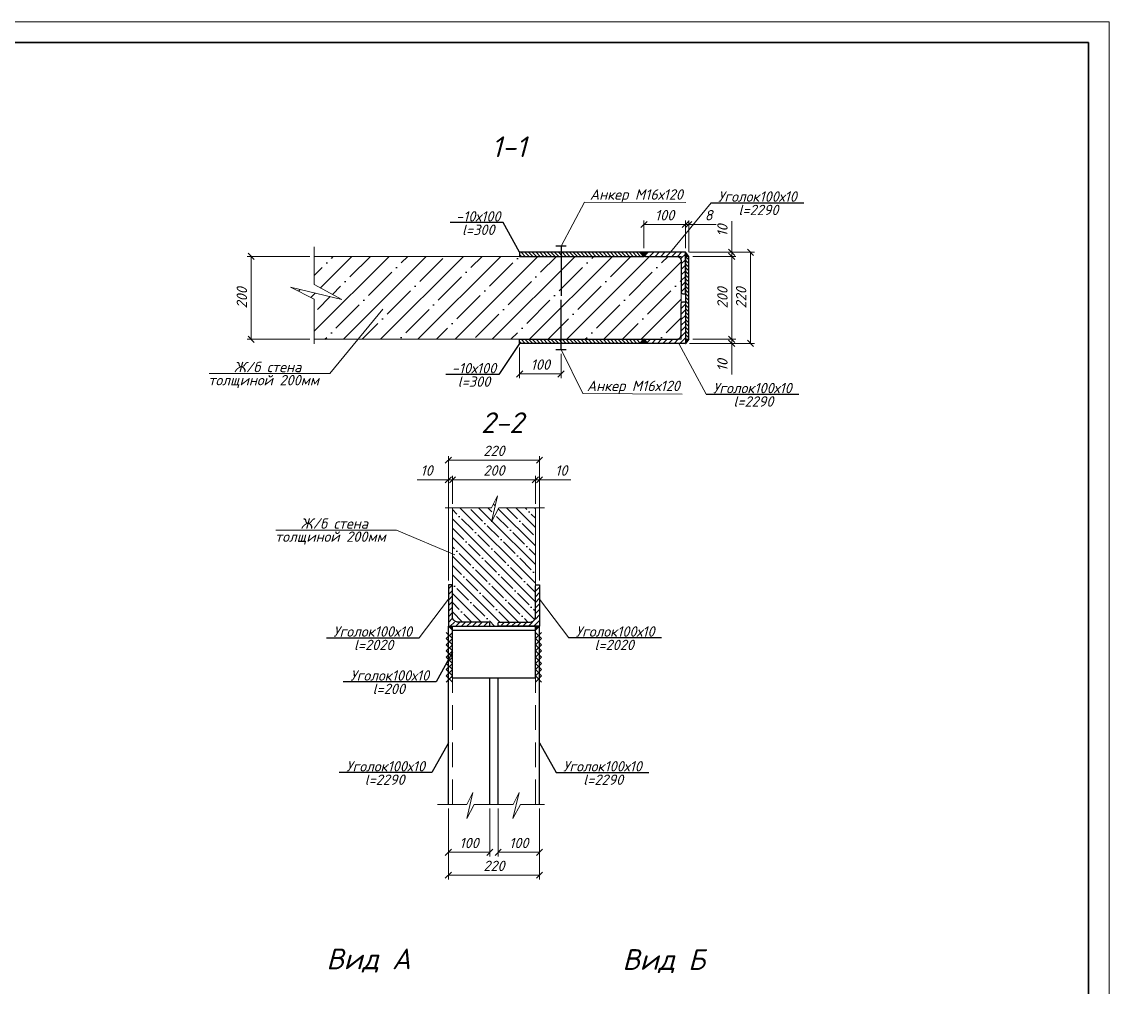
# Model space of a CAD drawing. Header units: millimetres. Extents: x 10124 to 8132345, y -95635 to 1386204.
# Drawn here: x 142207 to 144832, y 27729 to 30060 of the extents above; entities that cross this region are included whole.
import ezdxf

# ---------------------------------------------------------------- set-up
doc = ezdxf.new("R2010")
doc.units = ezdxf.units.MM
doc.linetypes.add('Пунктир 2мм', pattern=[3, 2, -1])
doc.layers.get('DEFPOINTS').update_dxf_attribs({"color": 1})
doc.layers.add('013', color=7, linetype='Continuous', lineweight=13)
doc.layers.add('030', color=7, linetype='Continuous', lineweight=30)
doc.layers.add('ФВ-5', color=7, linetype='Continuous')
doc.styles.add('10', font='isocpeui.ttf', dxfattribs={"height": 25})
doc.styles.add('GOST', font='isocpeur.TTF')
doc.dimstyles.new('10', dxfattribs={"dimtxt": 37.5, "dimasz": 15, "dimexe": 10, "dimexo": 10, "dimgap": 10, "dimtad": 1, "dimtxsty": '10', "dimblk": 'OBLIQUE', "dimcen": 2.5, "dimadec": 0, "dimazin": 0, "dimtfac": 1, "dimtmove": 0, "dimatfit": 3, "dimfxl": 1, "dimlwd": 15, "dimlwe": 15, "dimarcsym": 0})
pattern_1 = [(45, (-351.928, -682.706), (-6.7351921, 6.7351921), [])]

# ---------------------------------------------------------------- blocks, each defined once
blk = doc.blocks.new('*U16')
at = {"color": 44, "lineweight": 20, "ltscale": 10}
for p, q in [((594, 420), (0, 420)), ((594, 0), (594, 420))]:
    blk.add_line(p, q, dxfattribs=at)
at = {"color": 137, "lineweight": 35, "ltscale": 10}
for p, q in [((589, 415), (20, 415)), ((589, 5), (589, 415))]:
    blk.add_line(p, q, dxfattribs=at)
at = {"color": 44, "lineweight": 13, "style": 'GOST', "oblique": 10, "width": 0.8}
for tag in ['ФОРМАТВЕРТ', 'ФОРМАТГОРИЗ']:
    blk.add_attdef(tag, (542.98, 1.6), '', height=2, dxfattribs=at)
blk = doc.blocks.new('*U385')
blk.add_lwpolyline([(-28.3, 71.7), (-22.3, 71.7, -0.414214), (-18.3, 67.7), (-18.3, -6.3, 0.414214), (-6.3, -18.3), (67.7, -18.3, -0.414214), (71.7, -22.3), (71.7, -28.3), (-28.3, -28.3)], format="xyb", close=True)
blk = doc.blocks.new('_OBLIQUE')
at = {"color": 0, "linetype": 'ByBlock'}
blk.add_line((-0.5, -0.5), (0.5, 0.5), dxfattribs=at)
blk = doc.blocks.new('*D375')
at = {"color": 0, "lineweight": 15, "ltscale": 100, "transparency": 16777216}
for p, q in [((142903, 29493.6), (142751, 29493.6)), ((142761, 29293.6), (142761, 29493.6)), ((142903, 29293.6), (142751, 29293.6))]:
    blk.add_line(p, q, dxfattribs=at)
at = {"layer": 'DEFPOINTS', "color": 0, "ltscale": 100, "transparency": 16777216}
for p in [(142761, 29493.6), (142913, 29493.6), (142913, 29293.6)]:
    blk.add_point(p, dxfattribs=at)
at = {"color": 0, "lineweight": 15, "ltscale": 100, "transparency": 16777216, "xscale": 15, "yscale": 15, "zscale": 15}
for p, rotation in [((142761, 29493.6), 90), ((142761, 29293.6), 270)]:
    blk.add_blockref('_OBLIQUE', p, dxfattribs=dict(at, rotation=rotation))
at = {"color": 0, "ltscale": 100, "transparency": 16777216, "insert": (142738.5, 29393.6), "char_height": 25, "attachment_point": 5, "rotation": 90, "style": '10'}
blk.add_mtext('200', dxfattribs=at)
blk = doc.blocks.new('*D376')
at = {"color": 0, "lineweight": 15, "ltscale": 100, "transparency": 16777216}
for p, q in [((143708.9, 29513.6), (143708.9, 29580.6)), ((143808.9, 29513.6), (143808.9, 29580.6)), ((143808.9, 29570.6), (143708.9, 29570.6))]:
    blk.add_line(p, q, dxfattribs=at)
at = {"layer": 'DEFPOINTS', "color": 0, "ltscale": 100, "transparency": 16777216}
for p in [(143708.9, 29570.6), (143708.9, 29503.6), (143808.9, 29503.6)]:
    blk.add_point(p, dxfattribs=at)
at = {"color": 0, "lineweight": 15, "ltscale": 100, "transparency": 16777216, "xscale": 15, "yscale": 15, "zscale": 15, "rotation": 180}
blk.add_blockref('_OBLIQUE', (143708.9, 29570.6), dxfattribs=at)
at = {"color": 0, "lineweight": 15, "ltscale": 100, "transparency": 16777216, "xscale": 15, "yscale": 15, "zscale": 15}
blk.add_blockref('_OBLIQUE', (143808.9, 29570.6), dxfattribs=at)
at = {"color": 0, "ltscale": 100, "transparency": 16777216, "insert": (143758.9, 29593.1), "char_height": 25, "attachment_point": 5, "style": '10'}
blk.add_mtext('100', dxfattribs=at)
blk = doc.blocks.new('*D377')
at = {"color": 0, "lineweight": 15, "ltscale": 100, "transparency": 16777216}
for p, q in [((143808.9, 29513.6), (143808.9, 29580.6)), ((143816.9, 29503.6), (143816.9, 29580.6)), ((143808.9, 29570.6), (143793.9, 29570.6)), ((143808.9, 29570.6), (143816.9, 29570.6)), ((143816.9, 29570.6), (143883.5, 29570.6))]:
    blk.add_line(p, q, dxfattribs=at)
at = {"layer": 'DEFPOINTS', "color": 0, "ltscale": 100, "transparency": 16777216}
for p in [(143816.9, 29570.6), (143808.9, 29503.6), (143816.9, 29493.6)]:
    blk.add_point(p, dxfattribs=at)
at = {"color": 0, "lineweight": 15, "ltscale": 100, "transparency": 16777216, "xscale": 15, "yscale": 15, "zscale": 15}
blk.add_blockref('_OBLIQUE', (143808.9, 29570.6), dxfattribs=at)
at = {"color": 0, "lineweight": 15, "ltscale": 100, "transparency": 16777216, "xscale": 15, "yscale": 15, "zscale": 15, "rotation": 180}
blk.add_blockref('_OBLIQUE', (143816.9, 29570.6), dxfattribs=at)
at = {"color": 0, "ltscale": 100, "transparency": 16777216, "insert": (143865.2, 29593.1), "char_height": 25, "attachment_point": 5, "style": '10'}
blk.add_mtext('8', dxfattribs=at)
blk = doc.blocks.new('*D378')
at = {"color": 0, "lineweight": 15, "ltscale": 100, "transparency": 16777216}
for p, q in [((143826.9, 29293.6), (143930.8, 29293.6)), ((143920.8, 29293.6), (143920.8, 29308.6)), ((143920.8, 29293.6), (143920.8, 29283.6)), ((143818.9, 29283.6), (143930.8, 29283.6)), ((143920.8, 29283.6), (143920.8, 29208.4))]:
    blk.add_line(p, q, dxfattribs=at)
at = {"layer": 'DEFPOINTS', "color": 0, "ltscale": 100, "transparency": 16777216}
for p in [(143816.9, 29293.6), (143808.9, 29283.6), (143920.8, 29283.6)]:
    blk.add_point(p, dxfattribs=at)
at = {"color": 0, "lineweight": 15, "ltscale": 100, "transparency": 16777216, "xscale": 15, "yscale": 15, "zscale": 15}
for p, rotation in [((143920.8, 29293.6), 270), ((143920.8, 29283.6), 90)]:
    blk.add_blockref('_OBLIQUE', p, dxfattribs=dict(at, rotation=rotation))
at = {"color": 0, "ltscale": 100, "transparency": 16777216, "insert": (143898.3, 29231), "char_height": 25, "attachment_point": 5, "rotation": 90, "style": '10'}
blk.add_mtext('10', dxfattribs=at)
blk = doc.blocks.new('*D379')
at = {"color": 0, "lineweight": 15, "ltscale": 100, "transparency": 16777216}
for p, q in [((143826.9, 29493.6), (143930.8, 29493.6)), ((143920.8, 29293.6), (143920.8, 29493.6)), ((143826.9, 29293.6), (143930.8, 29293.6))]:
    blk.add_line(p, q, dxfattribs=at)
at = {"layer": 'DEFPOINTS', "color": 0, "ltscale": 100, "transparency": 16777216}
for p in [(143816.9, 29493.6), (143920.8, 29493.6), (143816.9, 29293.6)]:
    blk.add_point(p, dxfattribs=at)
at = {"color": 0, "lineweight": 15, "ltscale": 100, "transparency": 16777216, "xscale": 15, "yscale": 15, "zscale": 15}
for p, rotation in [((143920.8, 29493.6), 90), ((143920.8, 29293.6), 270)]:
    blk.add_blockref('_OBLIQUE', p, dxfattribs=dict(at, rotation=rotation))
at = {"color": 0, "ltscale": 100, "transparency": 16777216, "insert": (143898.3, 29393.6), "char_height": 25, "attachment_point": 5, "rotation": 90, "style": '10'}
blk.add_mtext('200', dxfattribs=at)
blk = doc.blocks.new('*D349')
at = {"color": 0, "lineweight": 15, "ltscale": 100, "transparency": 16777216}
for p, q in [((143920.8, 29503.6), (143920.8, 29578.8)), ((143818.9, 29503.6), (143930.8, 29503.6)), ((143920.8, 29493.6), (143920.8, 29503.6)), ((143826.9, 29493.6), (143930.8, 29493.6)), ((143920.8, 29493.6), (143920.8, 29478.6))]:
    blk.add_line(p, q, dxfattribs=at)
at = {"layer": 'DEFPOINTS', "color": 0, "ltscale": 100, "transparency": 16777216}
for p in [(143808.9, 29503.6), (143920.8, 29503.6), (143816.9, 29493.6)]:
    blk.add_point(p, dxfattribs=at)
at = {"color": 0, "lineweight": 15, "ltscale": 100, "transparency": 16777216, "xscale": 15, "yscale": 15, "zscale": 15}
for p, rotation in [((143920.8, 29503.6), 270), ((143920.8, 29493.6), 90)]:
    blk.add_blockref('_OBLIQUE', p, dxfattribs=dict(at, rotation=rotation))
at = {"color": 0, "ltscale": 100, "transparency": 16777216, "insert": (143898.3, 29556.2), "char_height": 25, "attachment_point": 5, "rotation": 90, "style": '10'}
blk.add_mtext('10', dxfattribs=at)
blk = doc.blocks.new('*D350')
at = {"color": 0, "lineweight": 15, "ltscale": 100, "transparency": 16777216}
for p, q in [((143818.9, 29503.6), (143976, 29503.6)), ((143966, 29283.6), (143966, 29503.6)), ((143818.9, 29283.6), (143976, 29283.6))]:
    blk.add_line(p, q, dxfattribs=at)
at = {"layer": 'DEFPOINTS', "color": 0, "ltscale": 100, "transparency": 16777216}
for p in [(143808.9, 29503.6), (143966, 29503.6), (143808.9, 29283.6)]:
    blk.add_point(p, dxfattribs=at)
at = {"color": 0, "lineweight": 15, "ltscale": 100, "transparency": 16777216, "xscale": 15, "yscale": 15, "zscale": 15}
for p, rotation in [((143966, 29503.6), 90), ((143966, 29283.6), 270)]:
    blk.add_blockref('_OBLIQUE', p, dxfattribs=dict(at, rotation=rotation))
at = {"color": 0, "ltscale": 100, "transparency": 16777216, "insert": (143943.5, 29393.6), "char_height": 25, "attachment_point": 5, "rotation": 90, "style": '10'}
blk.add_mtext('220', dxfattribs=at)
blk = doc.blocks.new('*D381')
at = {"color": 0, "lineweight": 15, "ltscale": 100, "transparency": 16777216}
for p, q in [((143408.9, 29273.6), (143408.9, 29199.9)), ((143508.9, 29258.6), (143508.9, 29199.9)), ((143408.9, 29209.9), (143508.9, 29209.9))]:
    blk.add_line(p, q, dxfattribs=at)
at = {"layer": 'DEFPOINTS', "color": 0, "ltscale": 100, "transparency": 16777216}
for p in [(143408.9, 29283.6), (143508.9, 29268.6), (143508.9, 29209.9)]:
    blk.add_point(p, dxfattribs=at)
at = {"color": 0, "lineweight": 15, "ltscale": 100, "transparency": 16777216, "xscale": 15, "yscale": 15, "zscale": 15, "rotation": 180}
blk.add_blockref('_OBLIQUE', (143408.9, 29209.9), dxfattribs=at)
at = {"color": 0, "lineweight": 15, "ltscale": 100, "transparency": 16777216, "xscale": 15, "yscale": 15, "zscale": 15}
blk.add_blockref('_OBLIQUE', (143508.9, 29209.9), dxfattribs=at)
at = {"color": 0, "ltscale": 100, "transparency": 16777216, "insert": (143458.9, 29232.4), "char_height": 25, "attachment_point": 5, "style": '10'}
blk.add_mtext('100', dxfattribs=at)
blk = doc.blocks.new('*D347')
at = {"color": 0, "lineweight": 15, "ltscale": 100, "transparency": 16777216}
for p, q in [((143247, 28896.6), (143247, 28964.2)), ((143247, 28954.2), (143447, 28954.2)), ((143447, 28896.6), (143447, 28964.2))]:
    blk.add_line(p, q, dxfattribs=at)
at = {"layer": 'DEFPOINTS', "color": 0, "ltscale": 100, "transparency": 16777216}
for p in [(143447, 28954.2), (143247, 28886.6), (143447, 28886.6)]:
    blk.add_point(p, dxfattribs=at)
at = {"color": 0, "lineweight": 15, "ltscale": 100, "transparency": 16777216, "xscale": 15, "yscale": 15, "zscale": 15, "rotation": 180}
blk.add_blockref('_OBLIQUE', (143247, 28954.2), dxfattribs=at)
at = {"color": 0, "lineweight": 15, "ltscale": 100, "transparency": 16777216, "xscale": 15, "yscale": 15, "zscale": 15}
blk.add_blockref('_OBLIQUE', (143447, 28954.2), dxfattribs=at)
at = {"color": 0, "ltscale": 100, "transparency": 16777216, "insert": (143347, 28976.7), "char_height": 25, "attachment_point": 5, "style": '10'}
blk.add_mtext('200', dxfattribs=at)
blk = doc.blocks.new('*D374')
at = {"layer": '013', "color": 0, "lineweight": 15, "ltscale": 100, "transparency": 16777216}
for p, q in [((143237, 28954.2), (143161.8, 28954.2)), ((143237, 28896.6), (143237, 28964.2)), ((143247, 28954.2), (143237, 28954.2)), ((143247, 28896.6), (143247, 28964.2)), ((143247, 28954.2), (143262, 28954.2))]:
    blk.add_line(p, q, dxfattribs=at)
at = {"layer": 'DEFPOINTS', "color": 0, "ltscale": 100, "transparency": 16777216}
for p in [(143237, 28954.2), (143237, 28886.6), (143247, 28886.6)]:
    blk.add_point(p, dxfattribs=at)
at = {"layer": '013', "color": 0, "lineweight": 15, "ltscale": 100, "transparency": 16777216, "xscale": 15, "yscale": 15, "zscale": 15}
blk.add_blockref('_OBLIQUE', (143237, 28954.2), dxfattribs=at)
at = {"layer": '013', "color": 0, "lineweight": 15, "ltscale": 100, "transparency": 16777216, "xscale": 15, "yscale": 15, "zscale": 15, "rotation": 180}
blk.add_blockref('_OBLIQUE', (143247, 28954.2), dxfattribs=at)
at = {"layer": '013', "color": 0, "ltscale": 100, "transparency": 16777216, "insert": (143184.4, 28976.7), "char_height": 25, "attachment_point": 5, "style": '10'}
blk.add_mtext('10', dxfattribs=at)
blk = doc.blocks.new('*D348')
at = {"layer": '013', "color": 0, "lineweight": 15, "ltscale": 100, "transparency": 16777216}
for p, q in [((143447, 28954.2), (143432, 28954.2)), ((143447, 28896.6), (143447, 28964.2)), ((143447, 28954.2), (143457, 28954.2)), ((143457, 28710.9), (143457, 28964.2)), ((143457, 28954.2), (143532.1, 28954.2))]:
    blk.add_line(p, q, dxfattribs=at)
at = {"layer": 'DEFPOINTS', "color": 0, "ltscale": 100, "transparency": 16777216}
for p in [(143457, 28954.2), (143447, 28886.6), (143457, 28700.9)]:
    blk.add_point(p, dxfattribs=at)
at = {"layer": '013', "color": 0, "lineweight": 15, "ltscale": 100, "transparency": 16777216, "xscale": 15, "yscale": 15, "zscale": 15}
blk.add_blockref('_OBLIQUE', (143447, 28954.2), dxfattribs=at)
at = {"layer": '013', "color": 0, "lineweight": 15, "ltscale": 100, "transparency": 16777216, "xscale": 15, "yscale": 15, "zscale": 15, "rotation": 180}
blk.add_blockref('_OBLIQUE', (143457, 28954.2), dxfattribs=at)
at = {"layer": '013', "color": 0, "ltscale": 100, "transparency": 16777216, "insert": (143509.5, 28976.7), "char_height": 25, "attachment_point": 5, "style": '10'}
blk.add_mtext('10', dxfattribs=at)
blk = doc.blocks.new('*D354')
at = {"layer": '013', "color": 0, "lineweight": 15, "ltscale": 100, "transparency": 16777216}
for p, q in [((143237, 28710.9), (143237, 29011.6)), ((143237, 29001.6), (143457, 29001.6)), ((143457, 28710.9), (143457, 29011.6))]:
    blk.add_line(p, q, dxfattribs=at)
at = {"layer": 'DEFPOINTS', "color": 0, "ltscale": 100, "transparency": 16777216}
for p in [(143457, 29001.6), (143237, 28700.9), (143457, 28700.9)]:
    blk.add_point(p, dxfattribs=at)
at = {"layer": '013', "color": 0, "lineweight": 15, "ltscale": 100, "transparency": 16777216, "xscale": 15, "yscale": 15, "zscale": 15, "rotation": 180}
blk.add_blockref('_OBLIQUE', (143237, 29001.6), dxfattribs=at)
at = {"layer": '013', "color": 0, "lineweight": 15, "ltscale": 100, "transparency": 16777216, "xscale": 15, "yscale": 15, "zscale": 15}
blk.add_blockref('_OBLIQUE', (143457, 29001.6), dxfattribs=at)
at = {"layer": '013', "color": 0, "ltscale": 100, "transparency": 16777216, "insert": (143347, 29024.1), "char_height": 25, "attachment_point": 5, "style": '10'}
blk.add_mtext('220', dxfattribs=at)
blk = doc.blocks.new('*D355')
at = {"layer": '013', "color": 0, "lineweight": 15, "ltscale": 100, "transparency": 16777216}
for p, q in [((143237, 28160.3), (143237, 28044.8)), ((143337, 28160.3), (143337, 28044.8)), ((143237, 28054.8), (143337, 28054.8))]:
    blk.add_line(p, q, dxfattribs=at)
at = {"layer": 'DEFPOINTS', "color": 0, "ltscale": 100, "transparency": 16777216}
for p in [(143237, 28170.3), (143337, 28170.3), (143337, 28054.8)]:
    blk.add_point(p, dxfattribs=at)
at = {"layer": '013', "color": 0, "lineweight": 15, "ltscale": 100, "transparency": 16777216, "xscale": 15, "yscale": 15, "zscale": 15, "rotation": 180}
blk.add_blockref('_OBLIQUE', (143237, 28054.8), dxfattribs=at)
at = {"layer": '013', "color": 0, "lineweight": 15, "ltscale": 100, "transparency": 16777216, "xscale": 15, "yscale": 15, "zscale": 15}
blk.add_blockref('_OBLIQUE', (143337, 28054.8), dxfattribs=at)
at = {"layer": '013', "color": 0, "ltscale": 100, "transparency": 16777216, "insert": (143287, 28077.3), "char_height": 25, "attachment_point": 5, "style": '10'}
blk.add_mtext('100', dxfattribs=at)
blk = doc.blocks.new('*D356')
at = {"layer": '013', "color": 0, "lineweight": 15, "ltscale": 100, "transparency": 16777216}
for p, q in [((143237, 28160.3), (143237, 27989.5)), ((143457, 28160.3), (143457, 27989.5)), ((143237, 27999.5), (143457, 27999.5))]:
    blk.add_line(p, q, dxfattribs=at)
at = {"layer": 'DEFPOINTS', "color": 0, "ltscale": 100, "transparency": 16777216}
for p in [(143237, 28170.3), (143457, 28170.3), (143457, 27999.5)]:
    blk.add_point(p, dxfattribs=at)
at = {"layer": '013', "color": 0, "lineweight": 15, "ltscale": 100, "transparency": 16777216, "xscale": 15, "yscale": 15, "zscale": 15, "rotation": 180}
blk.add_blockref('_OBLIQUE', (143237, 27999.5), dxfattribs=at)
at = {"layer": '013', "color": 0, "lineweight": 15, "ltscale": 100, "transparency": 16777216, "xscale": 15, "yscale": 15, "zscale": 15}
blk.add_blockref('_OBLIQUE', (143457, 27999.5), dxfattribs=at)
at = {"layer": '013', "color": 0, "ltscale": 100, "transparency": 16777216, "insert": (143347, 28022), "char_height": 25, "attachment_point": 5, "style": '10'}
blk.add_mtext('220', dxfattribs=at)
blk = doc.blocks.new('*D357')
at = {"layer": '013', "color": 0, "lineweight": 15, "ltscale": 100, "transparency": 16777216}
for p, q in [((143357, 28160.3), (143357, 28044.8)), ((143457, 28160.3), (143457, 28044.8)), ((143357, 28054.8), (143457, 28054.8))]:
    blk.add_line(p, q, dxfattribs=at)
at = {"layer": 'DEFPOINTS', "color": 0, "ltscale": 100, "transparency": 16777216}
for p in [(143357, 28170.3), (143457, 28170.3), (143457, 28054.8)]:
    blk.add_point(p, dxfattribs=at)
at = {"layer": '013', "color": 0, "lineweight": 15, "ltscale": 100, "transparency": 16777216, "xscale": 15, "yscale": 15, "zscale": 15, "rotation": 180}
blk.add_blockref('_OBLIQUE', (143357, 28054.8), dxfattribs=at)
at = {"layer": '013', "color": 0, "lineweight": 15, "ltscale": 100, "transparency": 16777216, "xscale": 15, "yscale": 15, "zscale": 15}
blk.add_blockref('_OBLIQUE', (143457, 28054.8), dxfattribs=at)
at = {"layer": '013', "color": 0, "ltscale": 100, "transparency": 16777216, "insert": (143407, 28077.3), "char_height": 25, "attachment_point": 5, "style": '10'}
blk.add_mtext('100', dxfattribs=at)

msp = doc.modelspace()

# ---------------------------------------------------------------- hatches: boundary and pattern name
at = {"layer": '013', "ltscale": 100}
h = msp.add_hatch(dxfattribs=at)
h.set_pattern_fill('ANSI31', color=256, scale=2, angle=90)
h.set_pattern_definition([(135, (29035.191, 349.553), (-4.49012806, -4.49012806), [])])
h.paths.add_polyline_path([(143698.283, 29503.593), (143408.889, 29503.593), (143408.889, 29493.593), (143708.283, 29493.593)])
h = msp.add_hatch(color=256, dxfattribs=at)
h.dxf.hatch_style = 1
h.paths.add_polyline_path([(143698.283, 29503.593), (143719.496, 29503.593), (143708.889, 29492.987)])
h = msp.add_hatch(color=256, dxfattribs=at)
h.dxf.hatch_style = 1
h.paths.add_polyline_path([(143816.889, 29493.593), (143808.889, 29493.593), (143808.889, 29503.593)])
h = msp.add_hatch(dxfattribs=at)
h.set_pattern_fill('ANSI31', color=256, scale=2, angle=90)
h.set_pattern_definition([(135, (29010.191, 509.553), (-4.49012806, -4.49012806), [])])
h.paths.add_polyline_path([(143816.889, 29493.593), (143808.889, 29493.593), (143808.889, 29293.593), (143816.889, 29293.593)])
h = msp.add_hatch(dxfattribs=at)
h.set_pattern_fill('ANSI31', color=256, scale=2, angle=90)
h.set_pattern_definition([(135, (29035.191, 139.553), (-4.49012806, -4.49012806), [])])
h.paths.add_polyline_path([(143698.283, 29293.593), (143408.889, 29293.593), (143408.889, 29283.593), (143708.283, 29283.593)])
h = msp.add_hatch(color=256, dxfattribs=at)
h.dxf.hatch_style = 1
h.paths.add_polyline_path([(143698.283, 29283.593), (143719.496, 29283.593), (143708.889, 29294.2)])
h = msp.add_hatch(color=256, dxfattribs=at)
h.dxf.hatch_style = 1
h.paths.add_polyline_path([(143816.889, 29293.593), (143808.889, 29293.593), (143808.889, 29283.593)])
at = {"layer": 'ФВ-5', "ltscale": 100}
h = msp.add_hatch(dxfattribs=at)
h.set_pattern_fill('ANSI31', color=256, scale=3)
h.paths.add_polyline_path([(143808.889, 29503.593), (143719.496, 29503.593), (143710.381, 29494.478, 0.17113146), (143712.889, 29493.593), (143786.889, 29493.593), (143798.889, 29493.593), (143798.889, 29407.593, 0.41421356), (143802.889, 29403.593), (143808.889, 29403.593)])
h = msp.add_hatch(dxfattribs=at)
h.set_pattern_fill('ANSI35', color=256, scale=10)
h.paths.add_polyline_path([(143798.889, 29379.593), (143798.889, 29481.593, 0.41421356), (143786.889, 29493.593), (143712.889, 29493.593), (143709.496, 29493.593), (143708.889, 29492.987), (143708.283, 29493.593), (143408.889, 29493.593), (142912.977, 29493.593), (142912.977, 29425.662), (142980.218, 29389.765), (142855.686, 29419.677), (142912.977, 29390.641), (142912.977, 29293.593), (143708.283, 29293.593), (143708.889, 29294.2), (143709.496, 29293.593), (143786.889, 29293.593, 0.41421356), (143798.889, 29305.593)])
h = msp.add_hatch(dxfattribs=at)
h.set_pattern_fill('ANSI31', color=256, scale=3)
h.paths.add_polyline_path([(143798.889, 29493.593), (143786.889, 29493.593, -0.41421356), (143798.889, 29481.593)], flags=17)
h = msp.add_hatch(dxfattribs=at)
h.set_pattern_fill('ANSI31', color=256, scale=3)
h.paths.add_polyline_path([(143808.889, 29383.593), (143802.889, 29383.593, 0.41421356), (143798.889, 29379.593), (143798.889, 29305.593), (143798.889, 29293.593), (143712.889, 29293.593, 0.17113146), (143710.381, 29292.709), (143719.496, 29283.593), (143808.889, 29283.593)])
h = msp.add_hatch(dxfattribs=at)
h.set_pattern_fill('ANSI31', color=256, scale=3)
h.paths.add_polyline_path([(143798.889, 29305.593, -0.41421356), (143786.889, 29293.593), (143798.889, 29293.593)], flags=17)
h = msp.add_hatch(dxfattribs=at)
h.set_pattern_fill('ANSI35', color=256, scale=5, angle=90)
h.paths.add_polyline_path([(143446.961, 28886.588), (143358.863, 28886.588), (143340.915, 28852.968), (143355.871, 28915.234), (143341.353, 28886.588), (143246.961, 28886.588), (143246.961, 28622.887, 0.41421356), (143258.961, 28610.887), (143332.961, 28610.887, -0.41421356), (143336.961, 28606.887), (143336.961, 28600.887), (143356.961, 28600.887), (143356.961, 28606.887, -0.41421356), (143360.961, 28610.887), (143434.961, 28610.887, 0.41421356), (143446.961, 28622.887), (143446.961, 28696.887)])
h = msp.add_hatch(dxfattribs=at)
h.set_pattern_fill('ANSI31', color=256, scale=3)
h.set_pattern_definition(pattern_1)
h.paths.add_polyline_path([(143236.961, 28700.887), (143242.961, 28700.887, -0.41421356), (143246.961, 28696.887), (143246.961, 28622.887), (143246.961, 28610.887), (143332.961, 28610.887, -0.17113146), (143335.47, 28610.003), (143326.354, 28600.887), (143236.961, 28600.887)])
h = msp.add_hatch(dxfattribs=at)
h.set_pattern_fill('ANSI31', color=256, scale=3)
h.set_pattern_definition(pattern_1)
h.paths.add_polyline_path([(143456.961, 28700.887), (143450.961, 28700.887, 0.41421356), (143446.961, 28696.887), (143446.961, 28622.887), (143446.961, 28610.887), (143360.961, 28610.887, 0.17113146), (143358.452, 28610.003), (143367.568, 28600.887), (143456.961, 28600.887)])
h = msp.add_hatch(color=256, dxfattribs=at)
h.dxf.hatch_style = 1
h.paths.add_polyline_path([(143246.961, 28600.887), (143236.961, 28600.887), (143246.961, 28590.887)])
h = msp.add_hatch(color=256, dxfattribs=at)
h.dxf.hatch_style = 1
h.paths.add_polyline_path([(143456.961, 28600.887), (143446.961, 28600.887), (143446.961, 28590.887)])

# ---------------------------------------------------------------- linework, layer by layer
at = {"ltscale": 100}
for p, q in [((143871.442, 29623.109), (144095.183, 29623.109)), ((143369.087, 29575.257), (143241.196, 29575.257)), ((143408.889, 29503.593), (143369.087, 29575.257)), ((143521.389, 29518.593), (143496.389, 29518.593)), ((143508.889, 29518.593), (143508.889, 29398.593)), ((143698.283, 29503.593), (143708.889, 29492.987)), ((143719.496, 29503.593), (143698.283, 29503.593)), ((143708.889, 29492.987), (143719.496, 29503.593)), ((143816.889, 29493.593), (143808.889, 29503.593)), ((143508.889, 29268.593), (143508.889, 29388.593)), ((143698.283, 29283.593), (143708.889, 29294.2)), ((143708.889, 29294.2), (143719.496, 29283.593)), ((143816.889, 29293.593), (143808.889, 29283.593)), ((143408.889, 29283.593), (143358.699, 29208.631)), ((143496.389, 29268.593), (143521.389, 29268.593)), ((143719.496, 29283.593), (143698.283, 29283.593)), ((143358.699, 29208.631), (143230.808, 29208.631)), ((143859.232, 29160.674), (144082.973, 29160.674)), ((143246.961, 28585.887), (143231.961, 28570.887)), ((143231.961, 28585.887), (143246.961, 28570.887)), ((143461.961, 28585.887), (143446.961, 28570.887)), ((143446.961, 28585.887), (143461.961, 28570.887)), ((142942.765, 28572.899), (143166.506, 28572.899)), ((143246.961, 28570.887), (143231.961, 28555.887)), ((143231.961, 28570.887), (143246.961, 28555.887)), ((143246.961, 28555.887), (143231.961, 28540.887)), ((143231.961, 28555.887), (143246.961, 28540.887)), ((143461.961, 28570.887), (143446.961, 28555.887)), ((143446.961, 28570.887), (143461.961, 28555.887)), ((143461.961, 28555.887), (143446.961, 28540.887)), ((143446.961, 28555.887), (143461.961, 28540.887)), ((143751.157, 28572.899), (143527.416, 28572.899)), ((143246.961, 28538.387), (143207.159, 28466.724)), ((143246.961, 28540.887), (143231.961, 28525.887)), ((143231.961, 28540.887), (143246.961, 28525.887)), ((143461.961, 28540.887), (143446.961, 28525.887)), ((143446.961, 28540.887), (143461.961, 28525.887)), ((143246.961, 28525.887), (143231.961, 28510.887)), ((143231.961, 28525.887), (143246.961, 28510.887)), ((143246.961, 28510.887), (143231.961, 28495.887)), ((143231.961, 28510.887), (143246.961, 28495.887)), ((143461.961, 28525.887), (143446.961, 28510.887)), ((143446.961, 28525.887), (143461.961, 28510.887)), ((143461.961, 28510.887), (143446.961, 28495.887)), ((143446.961, 28510.887), (143461.961, 28495.887)), ((143246.961, 28495.887), (143231.961, 28480.887)), ((143231.961, 28495.887), (143246.961, 28480.887)), ((143246.961, 28480.887), (143231.961, 28465.887)), ((143231.961, 28480.887), (143246.961, 28465.887)), ((143461.961, 28495.887), (143446.961, 28480.887)), ((143446.961, 28495.887), (143461.961, 28480.887)), ((143461.961, 28480.887), (143446.961, 28465.887)), ((143446.961, 28480.887), (143461.961, 28465.887)), ((143207.159, 28466.724), (142983.418, 28466.724)), ((143236.961, 28319.122), (143197.159, 28247.458)), ((143456.961, 28319.122), (143496.763, 28247.458)), ((143197.159, 28247.458), (142973.418, 28247.458)), ((143496.763, 28247.458), (143720.504, 28247.458))]:
    msp.add_line(p, q, dxfattribs=at)
at = {"layer": '013', "ltscale": 100}
for p, q in [((143773.134, 29503.593), (143871.442, 29623.109)), ((143859.232, 29160.674), (143793.213, 29283.593)), ((143246.961, 28622.887), (143246.961, 28886.588)), ((143446.961, 28622.887), (143446.961, 28886.588)), ((143166.506, 28572.899), (143236.961, 28666.212)), ((143527.416, 28572.899), (143456.961, 28666.212)), ((143246.961, 28590.887), (143236.961, 28600.887)), ((143446.961, 28590.887), (143456.961, 28600.887))]:
    msp.add_line(p, q, dxfattribs=at)
at = {"layer": '013', "linetype": 'Пунктир 2мм', "ltscale": 30}
for p, q in [((143246.961, 28170.254), (143246.961, 28475.887)), ((143446.961, 28170.254), (143446.961, 28475.887))]:
    msp.add_line(p, q, dxfattribs=at)
at = {"layer": '013', "ltscale": 100}
for points in [[(143508.889, 29518.593), (143565.217, 29624.628), (143809.866, 29623.414)], [(142912.977, 29282.359), (142912.977, 29390.641), (142855.686, 29419.677), (142980.218, 29389.765), (142912.977, 29425.662), (142912.977, 29516.482)], [(142912.977, 29493.593), (143798.889, 29493.593), (143798.889, 29293.593), (142912.977, 29293.593)], [(143078.411, 29365.883), (142950.494, 29210.516), (142659.841, 29210.516)], [(143508.889, 29268.593), (143561.629, 29162.551), (143801.368, 29161.338)], [(143229.337, 28886.588), (143341.353, 28886.588), (143355.871, 28915.234), (143340.915, 28852.968), (143358.863, 28886.588), (143468.919, 28886.588)], [(143252.446, 28772.741), (143111.513, 28832.623), (142820.86, 28832.623)], [(143210.934, 28170.254), (143281.597, 28170.254), (143296.115, 28198.9), (143281.159, 28136.634), (143299.108, 28170.254), (143356.961, 28170.254)], [(143322.642, 28170.254), (143393.306, 28170.254), (143407.824, 28198.9), (143392.868, 28136.634), (143410.816, 28170.254), (143468.669, 28170.254)]]:
    msp.add_lwpolyline(points, dxfattribs=at)
at = {"layer": '030', "ltscale": 100}
for p, q in [((143236.961, 28170.254), (143236.961, 28600.887)), ((143236.961, 28600.887), (143456.961, 28600.887)), ((143246.961, 28475.887), (143246.961, 28600.887)), ((143246.961, 28590.887), (143446.961, 28590.887)), ((143446.961, 28475.887), (143446.961, 28600.887)), ((143456.961, 28170.254), (143456.961, 28600.887)), ((143246.961, 28475.887), (143446.961, 28475.887)), ((143336.961, 28170.254), (143336.961, 28475.887)), ((143356.961, 28170.254), (143356.961, 28475.887))]:
    msp.add_line(p, q, dxfattribs=at)
for points in [[(143708.889, 29503.593), (143408.889, 29503.593), (143408.889, 29493.593), (143708.889, 29493.593), (143708.889, 29503.593)], [(143808.889, 29293.593), (143808.889, 29293.593), (143816.889, 29293.593), (143816.889, 29493.593), (143808.889, 29493.593), (143808.889, 29293.593)], [(143708.889, 29283.593), (143408.889, 29283.593), (143408.889, 29293.593), (143708.889, 29293.593), (143708.889, 29283.593)]]:
    msp.add_lwpolyline(points, dxfattribs=at)

# ---------------------------------------------------------------- block references
at = {"xscale": 10, "yscale": 10, "zscale": 10}
msp.add_blockref('*U16', (138891.899, 25860.225), dxfattribs=at)
at = {"layer": '030', "xscale": -1}
for p, rotation in [((143780.589, 29475.293), 90), ((143265.261, 28629.187), 270)]:
    msp.add_blockref('*U385', p, dxfattribs=dict(at, rotation=rotation))
at = {"layer": '030', "rotation": 90}
for p in [(143780.589, 29311.893), (143428.661, 28629.187)]:
    msp.add_blockref('*U385', p, dxfattribs=at)

# ---------------------------------------------------------------- texts
at = {"color": 0, "lineweight": 9, "attachment_point": 5, "style": '10'}
for s, insert, char_height, width in [('\\pxi1.23419;1-1', (143352.274, 29758.415), 50, 2395.44136), ('\\pxi1.23419;Ж/б стена ', (142785.406, 29226.535), 25, 2395.44136), ('\\pxi1.23419;толщиной 200мм', (142775.718, 29191.467), 25, 2395.44136), ('\\pxi1.23419;2-2', (143335.946, 29092.118), 50, 295.72287), ('\\pxi1.23419;Ж/б стена ', (142946.425, 28848.642), 25, 2395.44136), ('\\pxi1.23419;толщиной 200мм', (142936.737, 28813.575), 25, 2395.44136), ('\\pxi1.23419;Вид А', (143013.363, 27793.472), 50, 295.72287), ('\\pxi1.23419;Вид Б', (143725.816, 27791.937), 50, 295.72287)]:
    msp.add_mtext(s, dxfattribs=dict(at, insert=insert, char_height=char_height, width=width))
at = {"ltscale": 100, "char_height": 25, "attachment_point": 5, "style": '10'}
for s, insert in [('Анкер М16х120', (143690.718, 29639.664)), ('Уголок100х10', (143982.993, 29638.146)), ('l=2290', (143985.4, 29605.771)), ('-10х100', (143309.188, 29590.294)), ('l=300', (143309.188, 29557.919)), ('-10х100', (143298.8, 29223.667)), ('l=300', (143298.8, 29191.293)), ('Анкер М16х120', (143683.429, 29177.588)), ('Уголок100х10', (143970.783, 29175.71)), ('l=2290', (143973.19, 29143.336)), ('Уголок100х10', (143054.316, 28587.936)), ('Уголок100х10', (143639.606, 28587.936)), ('l=2020', (143056.723, 28555.561)), ('l=2020', (143637.199, 28555.561)), ('Уголок100х10', (143095.608, 28481.76)), ('l=200', (143093.201, 28449.386)), ('Уголок100х10', (143085.608, 28262.495)), ('Уголок100х10', (143608.954, 28262.495)), ('l=2290', (143083.201, 28230.12)), ('l=2290', (143610.721, 28230.12))]:
    msp.add_mtext(s, dxfattribs=dict(at, insert=insert))

# ---------------------------------------------------------------- dimensions: what is measured, and where the dimension line sits
at = {"ltscale": 100}
for base, p1, p2, picture, middle in [((143708.889, 29570.572), (143808.889, 29503.593), (143708.889, 29503.593), '*D376', (143758.889, 29593.072)), ((143816.889, 29570.572), (143808.889, 29503.593), (143816.889, 29493.593), '*D377', (143865.204, 29593.072)), ((143508.889, 29209.922), (143408.889, 29283.593), (143508.889, 29268.593), '*D381', (143458.889, 29232.422)), ((143446.961, 28954.228), (143246.961, 28886.588), (143446.961, 28886.588), '*D347', (143346.961, 28976.728))]:
    dim = msp.add_linear_dim(base=base, p1=p1, p2=p2, dimstyle='10', dxfattribs=at)
    dim.commit()
    dim.dimension.update_dxf_attribs({"geometry": picture, "text_midpoint": middle})
for base, p1, p2, picture, middle in [((143920.756, 29503.593), (143816.889, 29493.593), (143808.889, 29503.593), '*D349', (143898.256, 29556.178)), ((142761.023, 29493.593), (142912.977, 29293.593), (142912.977, 29493.593), '*D375', (142738.523, 29393.593)), ((143965.98, 29503.593), (143808.889, 29283.593), (143808.889, 29503.593), '*D350', (143943.48, 29393.593)), ((143920.756, 29493.593), (143816.889, 29293.593), (143816.889, 29493.593), '*D379', (143898.256, 29393.593)), ((143920.756, 29283.593), (143816.889, 29293.593), (143808.889, 29283.593), '*D378', (143898.256, 29231.008))]:
    dim = msp.add_linear_dim(base=base, p1=p1, p2=p2, angle=90, dimstyle='10', dxfattribs=at)
    dim.commit()
    dim.dimension.update_dxf_attribs({"geometry": picture, "text_midpoint": middle})
at = {"layer": '013', "ltscale": 100}
for base, p1, p2, picture, middle in [((143456.961, 29001.552), (143236.961, 28700.887), (143456.961, 28700.887), '*D354', (143346.961, 29024.052)), ((143236.961, 28954.228), (143246.961, 28886.588), (143236.961, 28886.588), '*D374', (143184.376, 28976.728)), ((143336.961, 28054.845), (143236.961, 28170.254), (143336.961, 28170.254), '*D355', (143286.961, 28077.345)), ((143456.961, 27999.543), (143236.961, 28170.254), (143456.961, 28170.254), '*D356', (143346.961, 28022.043)), ((143456.961, 28054.845), (143356.961, 28170.254), (143456.961, 28170.254), '*D357', (143406.961, 28077.345))]:
    dim = msp.add_linear_dim(base=base, p1=p1, p2=p2, dimstyle='10', dxfattribs=at)
    dim.commit()
    dim.dimension.update_dxf_attribs({"geometry": picture, "text_midpoint": middle})
dim = msp.add_linear_dim(base=(143456.961, 28954.228), p1=(143446.961, 28886.588), p2=(143456.961, 28700.887), angle=180, dimstyle='10', dxfattribs=at)
dim.commit()
dim.dimension.update_dxf_attribs({"geometry": '*D348', "text_midpoint": (143509.546, 28976.728)})

doc.saveas('drawing.dxf')
